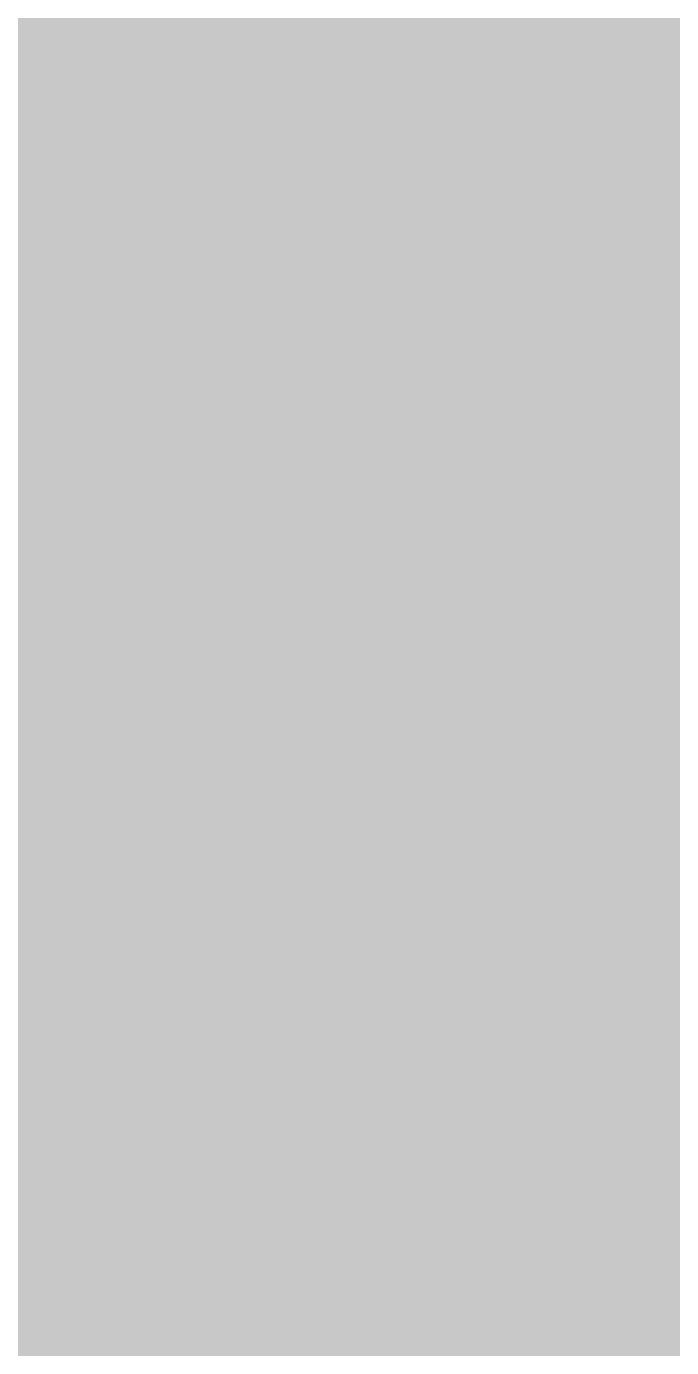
# Model space of a CAD drawing. Header units: inches. Extents: x -18 to 217, y -14 to 159.
# Drawn here: x 15.62604 to 15.6449, y 25.4832 to 25.52182 of the extents above; entities that cross this region are included whole.
import ezdxf

# ---------------------------------------------------------------- set-up
doc = ezdxf.new("R2010")
doc.units = ezdxf.units.IN
for name, color, linetype in [('Bottom Overlay', 54, 'Continuous'), ('Dimension', 6, 'Continuous'), ('Fabrication', 76, 'Continuous'), ('Top Layer', 1, 'Continuous'), ('Top Overlay', 2, 'Continuous')]:
    doc.layers.add(name, color=color, linetype=linetype)
doc.styles.add('Arial Black_Bold', font='', dxfattribs={"height": 0.2})
doc.styles.get('Arial Black_Bold').set_extended_font_data('Arial Black', bold=True)

# ---------------------------------------------------------------- blocks, each defined once
blk = doc.blocks.new('C___0402_20')
at = {"layer": 'Top Overlay', "const_width": 0.127}
for points in [[(-0.7874, -0.4064), (-0.7874, 0.4064)], [(-0.2794, -0.4064), (-0.7874, -0.4064)]]:
    blk.add_lwpolyline(points, dxfattribs=at)
at = {"layer": 'Top Overlay', "const_width": 0.0635}
blk.add_lwpolyline([(-0.81915, -0.4064, 1), (-0.75565, -0.4064, 1)], format="xyb", close=True, dxfattribs=at)
blk.add_lwpolyline([(-0.81915, -0.4064, 1), (-0.75565, -0.4064, 1)], format="xyb", close=True, dxfattribs=at)

msp = doc.modelspace()

# ---------------------------------------------------------------- linework, layer by layer
at = {"layer": 'Dimension', "const_width": 0.254}
msp.add_lwpolyline([(58.31, 19.466999, 1), (13.309999, 19.466999, 1)], format="xyb", close=True, dxfattribs=at)
at = {"layer": 'Fabrication', "const_width": 0.0127}
for points in [[(54.511146, 31.138294, -1.205705), (14.177447, 15.549977)], [(54.511146, 31.138294, -1.205705), (14.177447, 15.549977)], [(14.177589, 23.549976, -0.093151), (17.105864, 31.130804)], [(14.177589, 23.549976, -0.093151), (17.105864, 31.130804)], [(16.39445, 24.549974, -0.501294), (15.675326, 25.512951)], [(16.39445, 24.549974, -0.501294), (15.675326, 25.512951)], [(16.39445, 24.549974, -0.501294), (15.675326, 25.512951)], [(16.39445, 24.549974, -0.501294), (15.675326, 25.512951)]]:
    msp.add_lwpolyline(points, format="xyb", dxfattribs=at)
for points in [[(15.650484, 25.482111), (15.651279, 25.483101)], [(15.650484, 25.482111), (15.651279, 25.483101)], [(15.649677, 25.481107), (15.650484, 25.482111)], [(15.649677, 25.481107), (15.650484, 25.482111)], [(15.648859, 25.480089), (15.649677, 25.481107)], [(15.648859, 25.480089), (15.649677, 25.481107)], [(15.648026, 25.479055), (15.648859, 25.480089)], [(15.648026, 25.479055), (15.648859, 25.480089)], [(15.647182, 25.478006), (15.648026, 25.479055)], [(15.647182, 25.478006), (15.648026, 25.479055)], [(15.646207, 25.476789), (15.647182, 25.478006)], [(15.646207, 25.476789), (15.647182, 25.478006)]]:
    msp.add_lwpolyline(points, dxfattribs=at)
at = {"layer": 'Fabrication', "const_width": 0.00635}
for points in [[(15.647309, 25.482111, 1), (15.653659, 25.482111, 1)], [(15.647309, 25.482111, 1), (15.653659, 25.482111, 1)], [(15.647309, 25.482111, 1), (15.653659, 25.482111, 1)], [(15.647309, 25.482111, 1), (15.653659, 25.482111, 1)], [(15.646502, 25.481107, 1), (15.652852, 25.481107, 1)], [(15.646502, 25.481107, 1), (15.652852, 25.481107, 1)], [(15.646502, 25.481107, 1), (15.652852, 25.481107, 1)], [(15.646502, 25.481107, 1), (15.652852, 25.481107, 1)], [(15.645684, 25.480089, 1), (15.652034, 25.480089, 1)], [(15.645684, 25.480089, 1), (15.652034, 25.480089, 1)], [(15.645684, 25.480089, 1), (15.652034, 25.480089, 1)], [(15.645684, 25.480089, 1), (15.652034, 25.480089, 1)], [(15.644851, 25.479055, 1), (15.651201, 25.479055, 1)], [(15.644851, 25.479055, 1), (15.651201, 25.479055, 1)], [(15.644851, 25.479055, 1), (15.651201, 25.479055, 1)], [(15.644851, 25.479055, 1), (15.651201, 25.479055, 1)], [(15.644007, 25.478006, 1), (15.650357, 25.478006, 1)], [(15.644007, 25.478006, 1), (15.650357, 25.478006, 1)], [(15.644007, 25.478006, 1), (15.650357, 25.478006, 1)], [(15.644007, 25.478006, 1), (15.650357, 25.478006, 1)]]:
    msp.add_lwpolyline(points, format="xyb", close=True, dxfattribs=at)
at = {"layer": 'Top Layer', "const_width": 2.032}
msp.add_lwpolyline([(14.244622, 13.134845, -0.267603), (19.452397, 34.997954)], format="xyb", dxfattribs=at)

# ---------------------------------------------------------------- block references
at = {"rotation": 255}
msp.add_blockref('C___0402_20', (15.824947, 24.625282), dxfattribs=at)

# ---------------------------------------------------------------- texts
at = {"layer": 'Bottom Overlay', "style": 'Arial Black_Bold', "text_generation_flag": 2}
msp.add_text('BLDC', height=2.54, rotation=270, dxfattribs=at).set_placement((14.468617, 16.90197))

doc.saveas('drawing.dxf')
